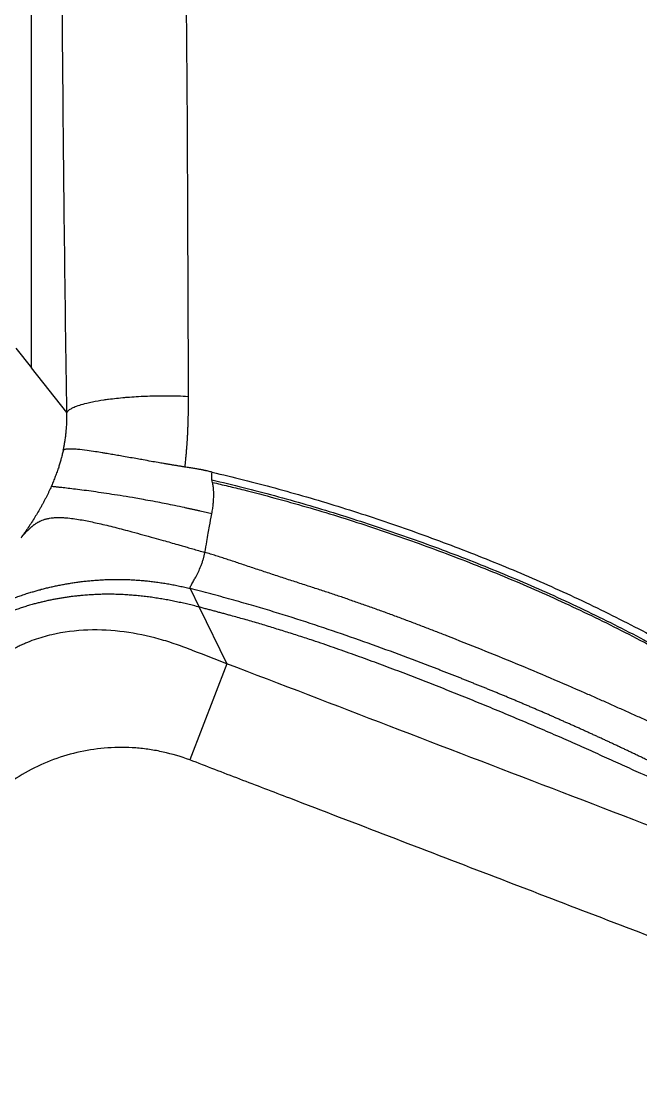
# Model space of a CAD drawing. Extents: x 527 to 611, y 788 to 934.
# Drawn here: x 586.48 to 593.33, y 828.06 to 839.71 of the extents above; entities that cross this region are included whole.
import ezdxf

# ---------------------------------------------------------------- set-up
doc = ezdxf.new("R2010")
doc.units = 0
doc.header["$MEASUREMENT"] = 0
doc.layers.add('1', color=4, linetype='Continuous')
doc.layers.add('GEOMETRY', color=4, linetype='Continuous', lineweight=25)

# ---------------------------------------------------------------- blocks, each defined once
blk = doc.blocks.new('2026_FLASH')
at = {"layer": 'GEOMETRY'}
for p, q in [((59.515, 32.563), (59.515, 37.27)), ((59.344, 32.777), (59.515, 32.563)), ((59.908, 32.068), (59.515, 32.563)), ((61.27, 30.122), (61.37, 29.917)), ((61.37, 29.917), (61.675, 29.291)), ((61.675, 29.291), (61.267, 28.227))]:
    blk.add_line(p, q, dxfattribs=at)
for points, knots in [([(59.908, 32.068), (59.887, 33.33), (59.873, 34.599), (59.857, 36.511), (59.853, 37.149), (59.849, 38.109), (59.848, 38.429), (59.847, 38.911), (59.847, 39.071), (59.847, 39.392), (59.847, 39.552), (59.847, 40.353), (59.848, 40.993), (59.853, 42.27), (59.857, 42.908), (59.868, 44.183), (59.874, 44.819), (59.883, 45.614), (59.885, 45.772), (59.889, 46.09), (59.891, 46.248), (59.898, 46.722), (59.903, 47.038), (59.908, 47.352)], [0, 0, 0, 0, 0.25, 0.25, 0.375, 0.375, 0.4375, 0.4375, 0.46875, 0.46875, 0.5, 0.5, 0.625, 0.625, 0.75, 0.75, 0.875, 0.875, 0.90625, 0.90625, 0.9375, 0.9375, 1, 1, 1, 1]), ([(61.25, 47.174), (61.249, 46.868), (61.248, 46.561), (61.246, 46.099), (61.246, 45.945), (61.245, 45.636), (61.244, 45.481), (61.242, 45.015), (61.241, 44.705), (61.237, 44.082), (61.235, 43.77), (61.227, 42.834), (61.22, 42.209), (61.209, 40.96), (61.205, 40.336), (61.205, 39.556), (61.206, 39.4), (61.207, 39.087), (61.207, 38.931), (61.21, 38.462), (61.212, 38.149), (61.22, 37.21), (61.226, 36.585), (61.234, 35.649), (61.236, 35.337), (61.239, 34.715), (61.24, 34.405), (61.244, 33.476), (61.246, 32.86), (61.249, 32.246)], [0, 0, 0, 0, 0.0625, 0.0625, 0.09375, 0.09375, 0.125, 0.125, 0.1875, 0.1875, 0.25, 0.25, 0.375, 0.375, 0.5, 0.5, 0.53125, 0.53125, 0.5625, 0.5625, 0.625, 0.625, 0.75, 0.75, 0.8125, 0.8125, 0.875, 0.875, 1, 1, 1, 1]), ([(59.908, 32.068), (59.908, 32.068), (59.908, 32.069), (59.909, 32.069), (59.909, 32.07), (59.91, 32.071), (59.91, 32.072), (59.912, 32.075), (59.913, 32.077), (59.915, 32.079), (59.916, 32.08), (59.919, 32.083), (59.921, 32.086), (59.932, 32.096), (59.942, 32.103), (59.963, 32.115), (59.974, 32.121), (60.004, 32.134), (60.025, 32.142), (60.072, 32.157), (60.098, 32.164), (60.146, 32.176), (60.167, 32.181), (60.229, 32.193), (60.272, 32.201), (60.334, 32.21), (60.351, 32.213), (60.424, 32.222), (60.485, 32.229), (60.556, 32.235), (60.565, 32.236), (60.64, 32.242), (60.709, 32.246), (60.785, 32.249), (60.791, 32.249), (60.868, 32.252), (60.941, 32.253), (61.093, 32.253), (61.173, 32.25), (61.249, 32.246)], [0, 0, 0, 0, 0.003906, 0.003906, 0.007812, 0.007812, 0.015625, 0.015625, 0.03125, 0.03125, 0.037508, 0.037508, 0.0625, 0.0625, 0.125, 0.125, 0.174936, 0.174936, 0.25, 0.25, 0.323118, 0.323118, 0.375, 0.375, 0.467272, 0.467272, 0.5, 0.5, 0.610165, 0.610165, 0.625, 0.625, 0.740278, 0.740278, 0.75, 0.75, 0.867349, 0.867349, 1, 1, 1, 1]), ([(61.249, 32.246), (61.249, 32.245), (61.249, 32.244), (61.249, 32.242), (61.249, 32.241), (61.249, 32.238), (61.249, 32.236), (61.249, 32.23), (61.249, 32.226), (61.249, 32.215), (61.249, 32.207), (61.249, 32.184), (61.249, 32.169), (61.248, 32.136), (61.248, 32.119), (61.248, 32.099)], [0.8131236, 0.8131236, 0.8131236, 0.8131236, 0.8170298, 0.8170298, 0.8209361, 0.8209361, 0.8287486, 0.8287486, 0.8443736, 0.8443736, 0.8756236, 0.8756236, 0.9381236, 0.9381236, 1, 1, 1, 1]), ([(59.867, 31.652), (59.867, 31.653), (59.867, 31.653), (59.867, 31.653), (59.867, 31.654), (59.868, 31.654), (59.868, 31.655), (59.868, 31.656), (59.868, 31.657), (59.869, 31.659), (59.869, 31.661), (59.87, 31.666), (59.871, 31.669), (59.873, 31.68), (59.874, 31.687), (59.877, 31.701), (59.878, 31.708), (59.88, 31.716), (59.88, 31.717), (59.88, 31.718), (59.88, 31.718), (59.88, 31.719), (59.88, 31.72), (59.881, 31.722), (59.881, 31.724), (59.882, 31.729), (59.883, 31.733), (59.886, 31.752), (59.888, 31.767), (59.892, 31.79), (59.893, 31.798), (59.895, 31.815), (59.896, 31.823), (59.898, 31.84), (59.899, 31.848), (59.9, 31.859), (59.9, 31.862), (59.9, 31.865), (59.9, 31.866), (59.9, 31.868), (59.9, 31.868), (59.901, 31.869), (59.901, 31.87), (59.901, 31.875), (59.901, 31.879), (59.903, 31.902), (59.905, 31.921), (59.906, 31.95), (59.907, 31.96), (59.907, 31.981), (59.908, 31.991), (59.908, 32.012), (59.908, 32.023), (59.908, 32.039), (59.908, 32.045), (59.908, 32.053), (59.908, 32.056), (59.908, 32.061), (59.908, 32.062), (59.908, 32.064), (59.908, 32.065), (59.908, 32.066), (59.908, 32.067), (59.908, 32.068)], [0, 0, 0, 0, 0.001953, 0.001953, 0.003906, 0.003906, 0.007812, 0.007812, 0.015625, 0.015625, 0.03125, 0.03125, 0.0625, 0.0625, 0.125, 0.125, 0.1875, 0.1875, 0.195312, 0.195312, 0.199219, 0.199219, 0.203125, 0.203125, 0.21875, 0.21875, 0.25, 0.25, 0.375, 0.375, 0.4375, 0.4375, 0.5, 0.5, 0.5625, 0.5625, 0.578125, 0.578125, 0.585938, 0.585938, 0.589844, 0.589844, 0.59375, 0.59375, 0.625, 0.625, 0.75, 0.75, 0.8125, 0.8125, 0.875, 0.875, 0.9375, 0.9375, 0.96875, 0.96875, 0.984375, 0.984375, 0.992188, 0.992188, 0.996094, 0.996094, 1, 1, 1, 1]), ([(61.248, 32.099), (61.248, 32.099), (61.248, 32.099), (61.247, 32.079), (61.247, 32.06), (61.246, 32.008), (61.245, 31.979), (61.245, 31.951), (61.244, 31.946), (61.244, 31.941), (61.244, 31.94), (61.244, 31.939), (61.244, 31.937), (61.244, 31.935), (61.244, 31.933), (61.244, 31.928), (61.244, 31.924), (61.243, 31.905), (61.242, 31.89), (61.241, 31.857), (61.24, 31.84), (61.238, 31.804), (61.237, 31.785), (61.233, 31.73), (61.231, 31.695), (61.228, 31.654), (61.227, 31.646), (61.226, 31.634), (61.226, 31.63), (61.226, 31.626), (61.226, 31.625), (61.225, 31.623), (61.225, 31.622), (61.225, 31.62), (61.225, 31.619), (61.224, 31.607), (61.223, 31.594), (61.22, 31.564), (61.218, 31.547), (61.216, 31.518), (61.215, 31.508), (61.213, 31.492), (61.213, 31.487), (61.212, 31.479), (61.211, 31.476), (61.211, 31.472), (61.211, 31.47), (61.211, 31.468), (61.211, 31.468), (61.21, 31.466), (61.21, 31.465), (61.21, 31.465)], [0, 0, 0, 0, 0.0006236, 0.0006236, 0.0631236, 0.0631236, 0.1881236, 0.1881236, 0.2193736, 0.2193736, 0.2232798, 0.2232798, 0.2271861, 0.2271861, 0.2349986, 0.2349986, 0.2506236, 0.2506236, 0.3131236, 0.3131236, 0.3756236, 0.3756236, 0.4381236, 0.4381236, 0.5631236, 0.5631236, 0.5943736, 0.5943736, 0.6099986, 0.6099986, 0.6139048, 0.6139048, 0.6178111, 0.6178111, 0.6256236, 0.6256236, 0.6881236, 0.6881236, 0.7506236, 0.7506236, 0.7818736, 0.7818736, 0.7974986, 0.7974986, 0.8053111, 0.8053111, 0.8092173, 0.8092173, 0.8111705, 0.8111705, 0.8131236, 0.8131236, 0.8131236, 0.8131236]), ([(59.867, 31.652), (59.865, 31.645), (59.862, 31.629), (59.856, 31.606), (59.851, 31.583), (59.845, 31.561), (59.839, 31.539), (59.833, 31.517), (59.826, 31.496), (59.82, 31.475), (59.809, 31.442), (59.794, 31.4), (59.775, 31.348), (59.761, 31.314), (59.754, 31.297)], [0, 0, 0, 0, 0.064787, 0.128736, 0.191787, 0.25392, 0.315174, 0.375588, 0.435191, 0.494012, 0.552078, 0.706159, 0.855482, 1, 1, 1, 1]), ([(61.21, 31.465), (61.204, 31.466), (61.191, 31.468), (61.172, 31.471), (61.154, 31.474), (61.135, 31.477), (61.118, 31.48), (61.1, 31.483), (61.083, 31.486), (61.067, 31.488), (61.051, 31.491), (61.035, 31.494), (61.02, 31.496), (61.005, 31.499), (60.991, 31.501), (60.961, 31.506), (60.91, 31.515), (60.834, 31.528), (60.759, 31.542), (60.656, 31.56), (60.56, 31.577), (60.465, 31.594), (60.4, 31.605), (60.343, 31.615), (60.285, 31.624), (60.213, 31.636), (60.119, 31.649), (60.046, 31.658), (59.997, 31.662), (59.971, 31.663), (59.949, 31.664), (59.93, 31.664), (59.914, 31.663), (59.9, 31.662), (59.889, 31.66), (59.88, 31.658), (59.873, 31.655), (59.869, 31.653), (59.867, 31.652)], [0, 0, 0, 0, 0.010877, 0.021474, 0.031794, 0.041841, 0.051619, 0.06113, 0.070376, 0.079356, 0.088073, 0.096528, 0.104721, 0.112654, 0.120326, 0.127741, 0.160889, 0.201792, 0.250366, 0.283534, 0.371104, 0.41157, 0.451905, 0.492133, 0.519445, 0.569527, 0.64278, 0.739093, 0.770338, 0.800459, 0.829444, 0.857282, 0.883965, 0.909488, 0.93385, 0.957052, 0.979099, 1, 1, 1, 1]), ([(61.513, 31.408), (61.498, 31.411), (61.475, 31.416), (61.449, 31.423), (61.432, 31.427), (61.42, 31.429), (61.407, 31.432), (61.394, 31.435), (61.381, 31.437), (61.368, 31.439), (61.345, 31.443), (61.311, 31.449), (61.262, 31.457), (61.228, 31.462), (61.21, 31.465)], [0, 0, 0, 0, 0.143411, 0.231027, 0.262062, 0.307494, 0.352005, 0.395583, 0.438219, 0.479908, 0.520647, 0.663726, 0.823614, 1, 1, 1, 1]), ([(61.51, 31.323), (61.509, 31.333), (61.508, 31.345), (61.508, 31.373), (61.51, 31.39), (61.513, 31.408)], [0, 0, 0, 0, 0.5, 0.5, 1, 1, 1, 1]), ([(61.513, 31.408), (61.744, 31.354), (61.975, 31.296), (62.439, 31.17), (62.671, 31.103), (63.133, 30.96), (63.364, 30.884), (63.825, 30.723), (64.055, 30.639), (64.513, 30.462), (64.741, 30.37), (65.195, 30.175), (65.42, 30.074), (65.755, 29.915), (65.866, 29.86), (66.088, 29.749), (66.198, 29.693), (66.362, 29.606), (66.417, 29.577), (66.526, 29.518), (66.58, 29.488), (66.743, 29.398), (66.851, 29.337), (66.959, 29.277)], [0, 0, 0, 0, 0.125, 0.125, 0.25, 0.25, 0.375, 0.375, 0.5, 0.5, 0.625, 0.625, 0.75, 0.75, 0.8125, 0.8125, 0.875, 0.875, 0.90625, 0.90625, 0.9375, 0.9375, 1, 1, 1, 1]), ([(59.734, 31.249), (59.73, 31.24), (59.722, 31.222), (59.709, 31.194), (59.695, 31.165), (59.68, 31.135), (59.665, 31.105), (59.649, 31.074), (59.631, 31.042), (59.608, 31.001), (59.579, 30.952), (59.544, 30.895), (59.508, 30.838), (59.483, 30.801), (59.47, 30.782)], [0, 0, 0, 0, 0.055651, 0.113235, 0.172763, 0.234248, 0.297702, 0.363141, 0.430574, 0.500001, 0.625093, 0.750122, 0.875086, 1, 1, 1, 1]), ([(61.509, 30.946), (61.499, 30.949), (61.478, 30.954), (61.446, 30.962), (61.413, 30.969), (61.38, 30.977), (61.347, 30.985), (61.313, 30.993), (61.278, 31), (61.243, 31.008), (61.183, 31.021), (61.074, 31.044), (60.938, 31.071), (60.808, 31.095), (60.715, 31.112), (60.612, 31.13), (60.499, 31.148), (60.372, 31.168), (60.255, 31.185), (60.144, 31.201), (60.045, 31.214), (59.956, 31.225), (59.879, 31.234), (59.833, 31.239), (59.805, 31.242), (59.791, 31.244), (59.777, 31.245), (59.764, 31.247), (59.753, 31.248), (59.743, 31.249), (59.737, 31.249), (59.734, 31.249)], [0, 0, 0, 0, 0.013379, 0.026895, 0.040557, 0.054371, 0.068343, 0.082481, 0.096789, 0.111268, 0.125917, 0.170788, 0.245372, 0.289488, 0.327041, 0.357862, 0.414151, 0.46534, 0.520207, 0.573483, 0.631682, 0.691485, 0.75819, 0.830213, 0.85137, 0.873685, 0.897094, 0.921515, 0.94685, 0.973032, 1, 1, 1, 1]), ([(61.509, 30.946), (61.511, 30.956), (61.515, 30.976), (61.519, 31.005), (61.523, 31.033), (61.526, 31.061), (61.528, 31.088), (61.53, 31.114), (61.531, 31.15), (61.531, 31.187), (61.529, 31.223), (61.526, 31.249), (61.523, 31.269), (61.52, 31.284), (61.518, 31.292), (61.517, 31.295)], [0, 0, 0, 0, 0.073905, 0.146427, 0.217906, 0.288748, 0.359351, 0.42986, 0.50005, 0.651343, 0.749976, 0.83577, 0.906246, 0.961098, 1, 1, 1, 1]), ([(61.51, 31.323), (61.741, 31.269), (61.972, 31.211), (62.434, 31.086), (62.665, 31.019), (63.125, 30.876), (63.355, 30.8), (63.814, 30.641), (64.043, 30.557), (64.5, 30.381), (64.726, 30.288), (65.178, 30.095), (65.402, 29.993), (65.736, 29.834), (65.847, 29.78), (66.067, 29.669), (66.177, 29.613), (66.34, 29.527), (66.395, 29.498), (66.503, 29.439), (66.557, 29.409), (66.665, 29.349), (66.719, 29.319), (66.827, 29.259), (66.881, 29.229), (66.935, 29.199)], [0, 0, 0, 0, 0.125, 0.125, 0.25, 0.25, 0.375, 0.375, 0.5, 0.5, 0.625, 0.625, 0.75, 0.75, 0.8125, 0.8125, 0.875, 0.875, 0.90625, 0.90625, 0.9375, 0.9375, 0.96875, 0.96875, 1, 1, 1, 1]), ([(61.517, 31.295), (61.575, 31.282), (61.69, 31.254), (61.92, 31.198), (62.323, 31.092), (62.899, 30.926), (63.588, 30.698), (64.273, 30.447), (64.84, 30.216), (65.289, 30.019), (65.623, 29.863), (65.955, 29.701), (66.229, 29.56), (66.446, 29.444), (66.608, 29.355), (66.769, 29.265), (66.877, 29.205), (66.931, 29.175)], [0, 0, 0, 0, 0.03125, 0.0625, 0.125, 0.25, 0.375, 0.5, 0.625, 0.6875, 0.75, 0.8125, 0.875, 0.90625, 0.9375, 0.96875, 1, 1, 1, 1]), ([(59.4, 30.683), (59.403, 30.686), (59.407, 30.691), (59.414, 30.699), (59.421, 30.706), (59.428, 30.714), (59.435, 30.721), (59.441, 30.729), (59.448, 30.736), (59.455, 30.743), (59.462, 30.751), (59.469, 30.758), (59.476, 30.765), (59.483, 30.772), (59.49, 30.779), (59.497, 30.786), (59.505, 30.792), (59.512, 30.799), (59.519, 30.806), (59.527, 30.812), (59.535, 30.819), (59.543, 30.825), (59.551, 30.831), (59.56, 30.837), (59.568, 30.843), (59.577, 30.848), (59.586, 30.854), (59.6, 30.862), (59.62, 30.872), (59.648, 30.883), (59.68, 30.892), (59.714, 30.899), (59.751, 30.904), (59.791, 30.907), (59.835, 30.907), (59.889, 30.905), (59.955, 30.898), (60.033, 30.887), (60.11, 30.873), (60.187, 30.858), (60.264, 30.84), (60.348, 30.821), (60.469, 30.791), (60.643, 30.745), (60.823, 30.695), (60.992, 30.648), (61.096, 30.618), (61.184, 30.593), (61.24, 30.577), (61.3, 30.56), (61.365, 30.541), (61.41, 30.528), (61.433, 30.521)], [0, 0, 0, 0, 0.005003, 0.010114, 0.015339, 0.020684, 0.026156, 0.03176, 0.037501, 0.043386, 0.049419, 0.055605, 0.061948, 0.068452, 0.075122, 0.08196, 0.088971, 0.096156, 0.10352, 0.111064, 0.118791, 0.126703, 0.134801, 0.143085, 0.151552, 0.160204, 0.169037, 0.17805, 0.200725, 0.225607, 0.25267, 0.281858, 0.306109, 0.335211, 0.362286, 0.389172, 0.429154, 0.466276, 0.500776, 0.531042, 0.560997, 0.593477, 0.626908, 0.697519, 0.786156, 0.825067, 0.884978, 0.903961, 0.925022, 0.948078, 0.973074, 1, 1, 1, 1]), ([(61.433, 30.521), (61.44, 30.561), (61.453, 30.632), (61.47, 30.728), (61.488, 30.83), (61.501, 30.901), (61.509, 30.946)], [0, 0, 0, 0, 0.280091, 0.499999, 0.678962, 1, 1, 1, 1]), ([(61.27, 30.122), (61.27, 30.122), (61.269, 30.123), (61.269, 30.125), (61.269, 30.128), (61.27, 30.131), (61.27, 30.134), (61.272, 30.139), (61.276, 30.149), (61.287, 30.17), (61.306, 30.203), (61.333, 30.25), (61.36, 30.302), (61.384, 30.357), (61.402, 30.403), (61.412, 30.434), (61.418, 30.457), (61.423, 30.473), (61.426, 30.489), (61.43, 30.505), (61.432, 30.516), (61.433, 30.521)], [0, 0, 0, 0, 0.014418, 0.029987, 0.046718, 0.064624, 0.083713, 0.103998, 0.155247, 0.227034, 0.382849, 0.50253, 0.649575, 0.771069, 0.835138, 0.890199, 0.913984, 0.936808, 0.958711, 0.979751, 1, 1, 1, 1]), ([(62.574, 30.149), (62.55, 30.157), (62.502, 30.173), (62.43, 30.196), (62.358, 30.219), (62.286, 30.243), (62.215, 30.266), (62.143, 30.29), (62.072, 30.314), (62, 30.337), (61.929, 30.361), (61.862, 30.384), (61.797, 30.405), (61.737, 30.425), (61.676, 30.445), (61.615, 30.465), (61.555, 30.484), (61.494, 30.503), (61.453, 30.515), (61.433, 30.521)], [0, 0, 0, 0, 0.062538, 0.125034, 0.187508, 0.249984, 0.312477, 0.374984, 0.437493, 0.499993, 0.562479, 0.624973, 0.678561, 0.73215, 0.785721, 0.839281, 0.892844, 0.946407, 1, 1, 1, 1]), ([(59.624, 30.113), (59.632, 30.115), (59.647, 30.119), (59.671, 30.125), (59.696, 30.131), (59.72, 30.136), (59.744, 30.142), (59.769, 30.148), (59.794, 30.153), (59.819, 30.158), (59.845, 30.163), (59.87, 30.168), (59.896, 30.173), (59.922, 30.177), (59.948, 30.181), (59.974, 30.185), (60, 30.189), (60.027, 30.193), (60.053, 30.196), (60.08, 30.2), (60.107, 30.203), (60.134, 30.206), (60.161, 30.208), (60.188, 30.211), (60.215, 30.213), (60.243, 30.215), (60.27, 30.217), (60.298, 30.218), (60.325, 30.22), (60.353, 30.221), (60.381, 30.222), (60.408, 30.222), (60.436, 30.222), (60.464, 30.223), (60.492, 30.223), (60.52, 30.222), (60.548, 30.222), (60.576, 30.221), (60.603, 30.22), (60.631, 30.218), (60.659, 30.217), (60.687, 30.215), (60.715, 30.213), (60.743, 30.211), (60.771, 30.208), (60.798, 30.205), (60.826, 30.202), (60.865, 30.198), (60.914, 30.191), (60.975, 30.182), (61.034, 30.172), (61.094, 30.161), (61.153, 30.149), (61.212, 30.136), (61.251, 30.126), (61.27, 30.122)], [0, 0, 0, 0, 0.016056, 0.032124, 0.048206, 0.0643, 0.080407, 0.096526, 0.112657, 0.1288, 0.144954, 0.16112, 0.177296, 0.193484, 0.209681, 0.225889, 0.242107, 0.258334, 0.274571, 0.290818, 0.307076, 0.323343, 0.339622, 0.35591, 0.372208, 0.388517, 0.404835, 0.421162, 0.437498, 0.453843, 0.470195, 0.486554, 0.50292, 0.519292, 0.53567, 0.552053, 0.56844, 0.584832, 0.601228, 0.617626, 0.634027, 0.650428, 0.666831, 0.683232, 0.699633, 0.716031, 0.732426, 0.74882, 0.784716, 0.820601, 0.856478, 0.892354, 0.928231, 0.964112, 1, 1, 1, 1]), ([(58.396, 29.45), (58.401, 29.455), (58.411, 29.464), (58.426, 29.478), (58.442, 29.492), (58.457, 29.505), (58.473, 29.519), (58.488, 29.532), (58.504, 29.545), (58.52, 29.558), (58.535, 29.571), (58.551, 29.583), (58.567, 29.596), (58.583, 29.608), (58.598, 29.62), (58.614, 29.632), (58.63, 29.643), (58.646, 29.655), (58.661, 29.666), (58.677, 29.677), (58.693, 29.688), (58.709, 29.699), (58.724, 29.71), (58.74, 29.72), (58.756, 29.731), (58.772, 29.741), (58.787, 29.751), (58.815, 29.768), (58.855, 29.793), (58.907, 29.823), (58.959, 29.852), (59.01, 29.879), (59.062, 29.905), (59.114, 29.93), (59.166, 29.953), (59.218, 29.976), (59.271, 29.997), (59.324, 30.018), (59.378, 30.037), (59.433, 30.056), (59.47, 30.068), (59.488, 30.074)], [0, 0, 0, 0, 0.01459, 0.029183, 0.043774, 0.058361, 0.07294, 0.087507, 0.102059, 0.116592, 0.131102, 0.145589, 0.160056, 0.174505, 0.18894, 0.203364, 0.217779, 0.232187, 0.24659, 0.260989, 0.275387, 0.289782, 0.304177, 0.318571, 0.332965, 0.347357, 0.361748, 0.376137, 0.424076, 0.471997, 0.519901, 0.567793, 0.615694, 0.66362, 0.711575, 0.759557, 0.807567, 0.855608, 0.903687, 0.951814, 1, 1, 1, 1]), ([(59.488, 30.074), (59.496, 30.076), (59.51, 30.08), (59.533, 30.087), (59.555, 30.094), (59.578, 30.1), (59.601, 30.106), (59.616, 30.11), (59.624, 30.113)], [0, 0, 0, 0, 0.166361, 0.332844, 0.499448, 0.666174, 0.833024, 1, 1, 1, 1]), ([(61.37, 29.917), (61.36, 29.919), (61.339, 29.925), (61.308, 29.933), (61.276, 29.94), (61.245, 29.948), (61.213, 29.955), (61.182, 29.962), (61.15, 29.969), (61.118, 29.976), (61.086, 29.982), (61.054, 29.989), (61.022, 29.995), (60.989, 30.001), (60.957, 30.006), (60.925, 30.012), (60.892, 30.017), (60.859, 30.022), (60.827, 30.027), (60.794, 30.031), (60.761, 30.035), (60.728, 30.039), (60.695, 30.042), (60.662, 30.045), (60.629, 30.048), (60.596, 30.05), (60.563, 30.053), (60.53, 30.054), (60.497, 30.056), (60.464, 30.057), (60.431, 30.058), (60.398, 30.058), (60.365, 30.058), (60.332, 30.058), (60.299, 30.058), (60.266, 30.057), (60.234, 30.055), (60.201, 30.054), (60.168, 30.052), (60.136, 30.05), (60.104, 30.048), (60.067, 30.044), (60.025, 30.04), (59.978, 30.035), (59.932, 30.029), (59.886, 30.022), (59.841, 30.015), (59.796, 30.007), (59.752, 29.999), (59.708, 29.99), (59.68, 29.984), (59.665, 29.98)], [0, 0, 0, 0, 0.018752, 0.037505, 0.05626, 0.075015, 0.09377, 0.112524, 0.131278, 0.15003, 0.16878, 0.187528, 0.206273, 0.225017, 0.243758, 0.262496, 0.281233, 0.299971, 0.318715, 0.337463, 0.356214, 0.374968, 0.393723, 0.41248, 0.431236, 0.449993, 0.468751, 0.487508, 0.506266, 0.525025, 0.543784, 0.562542, 0.581297, 0.600051, 0.618803, 0.637551, 0.656298, 0.675042, 0.693785, 0.712527, 0.731268, 0.750011, 0.77778, 0.805553, 0.833329, 0.861106, 0.888885, 0.916664, 0.944443, 0.972222, 1, 1, 1, 1]), ([(66.495, 28.144), (66.482, 28.15), (66.456, 28.163), (66.417, 28.181), (66.378, 28.2), (66.339, 28.218), (66.3, 28.237), (66.261, 28.256), (66.222, 28.274), (66.183, 28.293), (66.144, 28.311), (66.106, 28.33), (66.067, 28.348), (66.028, 28.366), (65.989, 28.385), (65.95, 28.403), (65.912, 28.421), (65.873, 28.439), (65.834, 28.457), (65.795, 28.475), (65.756, 28.493), (65.717, 28.51), (65.678, 28.528), (65.64, 28.546), (65.601, 28.563), (65.562, 28.581), (65.523, 28.598), (65.484, 28.616), (65.445, 28.633), (65.406, 28.65), (65.367, 28.667), (65.328, 28.685), (65.29, 28.702), (65.251, 28.719), (65.212, 28.736), (65.173, 28.753), (65.134, 28.769), (65.095, 28.786), (65.056, 28.803), (65.017, 28.82), (64.978, 28.836), (64.939, 28.853), (64.9, 28.869), (64.861, 28.886), (64.822, 28.902), (64.783, 28.918), (64.744, 28.935), (64.705, 28.951), (64.666, 28.967), (64.627, 28.983), (64.588, 28.999), (64.549, 29.015), (64.51, 29.031), (64.47, 29.047), (64.431, 29.062), (64.392, 29.078), (64.353, 29.094), (64.314, 29.11), (64.275, 29.125), (64.236, 29.141), (64.197, 29.156), (64.157, 29.172), (64.118, 29.187), (64.079, 29.202), (64.04, 29.217), (64.001, 29.233), (63.961, 29.248), (63.805, 29.308), (63.532, 29.411), (63.141, 29.552), (62.747, 29.688), (62.35, 29.817), (62.046, 29.909), (61.836, 29.969), (61.724, 30.001), (61.611, 30.032), (61.498, 30.063), (61.384, 30.092), (61.308, 30.112), (61.27, 30.122)], [0, 0, 0, 0, 0.00756, 0.015113, 0.02266, 0.030202, 0.037738, 0.045271, 0.052799, 0.060323, 0.067844, 0.075361, 0.082876, 0.090387, 0.097896, 0.105403, 0.112908, 0.120412, 0.127913, 0.135414, 0.142914, 0.150413, 0.157911, 0.165409, 0.172907, 0.180405, 0.187903, 0.195402, 0.202901, 0.210401, 0.217902, 0.225404, 0.232908, 0.240413, 0.247919, 0.255427, 0.262937, 0.270449, 0.277962, 0.285478, 0.292995, 0.300514, 0.308036, 0.315559, 0.323085, 0.330612, 0.338142, 0.345674, 0.353208, 0.360744, 0.368282, 0.375823, 0.383365, 0.39091, 0.398458, 0.406007, 0.413559, 0.421113, 0.42867, 0.436229, 0.44379, 0.451354, 0.45892, 0.466489, 0.47406, 0.481634, 0.489211, 0.49679, 0.571953, 0.647306, 0.722789, 0.798353, 0.873952, 0.894956, 0.915962, 0.936969, 0.957976, 0.978986, 1, 1, 1, 1]), ([(66.649, 28.514), (66.627, 28.523), (66.585, 28.542), (66.522, 28.57), (66.458, 28.598), (66.395, 28.626), (66.332, 28.655), (66.269, 28.684), (66.206, 28.712), (66.143, 28.741), (66.079, 28.769), (66.016, 28.797), (65.953, 28.826), (65.89, 28.854), (65.827, 28.882), (65.763, 28.91), (65.7, 28.938), (65.531, 29.012), (65.256, 29.131), (64.875, 29.291), (64.492, 29.447), (64.194, 29.565), (63.981, 29.648), (63.854, 29.697), (63.726, 29.746), (63.598, 29.794), (63.47, 29.841), (63.342, 29.888), (63.214, 29.933), (63.086, 29.978), (62.958, 30.023), (62.83, 30.066), (62.702, 30.108), (62.616, 30.136), (62.574, 30.149)], [0, 0, 0, 0, 0.015625, 0.031249, 0.046872, 0.062496, 0.078121, 0.093747, 0.109374, 0.125001, 0.140627, 0.156252, 0.171877, 0.187501, 0.203126, 0.218751, 0.234376, 0.250001, 0.343749, 0.437499, 0.531249, 0.624998, 0.656248, 0.687498, 0.718748, 0.749997, 0.781247, 0.812497, 0.843748, 0.874999, 0.90625, 0.9375, 0.96875, 1, 1, 1, 1]), ([(59.535, 29.948), (59.526, 29.945), (59.508, 29.94), (59.481, 29.933), (59.455, 29.925), (59.429, 29.916), (59.402, 29.908), (59.376, 29.899), (59.351, 29.89), (59.325, 29.881), (59.299, 29.871), (59.274, 29.862), (59.248, 29.852), (59.223, 29.841), (59.198, 29.831), (59.173, 29.82), (59.147, 29.808), (59.122, 29.797), (59.097, 29.785), (59.072, 29.772), (59.047, 29.76), (59.022, 29.747), (58.997, 29.733), (58.972, 29.719), (58.947, 29.705), (58.922, 29.69), (58.897, 29.675), (58.871, 29.659), (58.844, 29.642), (58.816, 29.623), (58.788, 29.604), (58.76, 29.584), (58.732, 29.564), (58.704, 29.543), (58.676, 29.521), (58.648, 29.499), (58.62, 29.476), (58.593, 29.453), (58.565, 29.429), (58.538, 29.405), (58.511, 29.38), (58.494, 29.364), (58.485, 29.355)], [0, 0, 0, 0, 0.024038, 0.048074, 0.072109, 0.096146, 0.120183, 0.144223, 0.168264, 0.192307, 0.216351, 0.240397, 0.264445, 0.288492, 0.312539, 0.336584, 0.360626, 0.384664, 0.408699, 0.432732, 0.456763, 0.480796, 0.504831, 0.528872, 0.552914, 0.576955, 0.600995, 0.625034, 0.65182, 0.678603, 0.705384, 0.732163, 0.758949, 0.785742, 0.812533, 0.839316, 0.866091, 0.892867, 0.919648, 0.946431, 0.973215, 1, 1, 1, 1]), ([(59.665, 29.98), (59.658, 29.979), (59.643, 29.975), (59.621, 29.97), (59.599, 29.965), (59.578, 29.959), (59.556, 29.954), (59.542, 29.95), (59.535, 29.948)], [0, 0, 0, 0, 0.166664, 0.333328, 0.499994, 0.666663, 0.833332, 1, 1, 1, 1]), ([(61.718, 29.823), (61.703, 29.827), (61.675, 29.835), (61.632, 29.847), (61.589, 29.858), (61.545, 29.87), (61.502, 29.882), (61.458, 29.893), (61.414, 29.905), (61.385, 29.913), (61.37, 29.917)], [0, 0, 0, 0, 0.125009, 0.250022, 0.375032, 0.500035, 0.62503, 0.750018, 0.875005, 1, 1, 1, 1]), ([(65.353, 28.481), (65.315, 28.497), (65.24, 28.53), (65.127, 28.579), (65.014, 28.627), (64.901, 28.675), (64.788, 28.722), (64.675, 28.77), (64.561, 28.817), (64.448, 28.863), (64.335, 28.909), (64.221, 28.955), (64.108, 29), (63.994, 29.045), (63.88, 29.09), (63.767, 29.134), (63.653, 29.178), (63.539, 29.221), (63.425, 29.264), (63.311, 29.306), (63.198, 29.348), (63.084, 29.389), (62.97, 29.429), (62.856, 29.469), (62.742, 29.509), (62.616, 29.551), (62.476, 29.597), (62.324, 29.645), (62.173, 29.692), (62.021, 29.738), (61.869, 29.782), (61.768, 29.809), (61.718, 29.823)], [0, 0, 0, 0, 0.03125, 0.062499, 0.093749, 0.124999, 0.156249, 0.1875, 0.218751, 0.250001, 0.28125, 0.312498, 0.343746, 0.374996, 0.406247, 0.437498, 0.468751, 0.500002, 0.531252, 0.562501, 0.593749, 0.624998, 0.656248, 0.687499, 0.71875, 0.750001, 0.791668, 0.833335, 0.875001, 0.916668, 0.958334, 1, 1, 1, 1]), ([(61.675, 29.291), (61.551, 29.339), (61.427, 29.386), (61.273, 29.446), (61.242, 29.458), (61.18, 29.481), (61.149, 29.493), (61.055, 29.525), (60.992, 29.545), (60.802, 29.598), (60.673, 29.625), (60.41, 29.659), (60.277, 29.667), (60.004, 29.658), (59.87, 29.641), (59.674, 29.595), (59.609, 29.577), (59.513, 29.543), (59.481, 29.53), (59.434, 29.51), (59.419, 29.503), (59.388, 29.489), (59.372, 29.482), (59.296, 29.444), (59.238, 29.41), (59.127, 29.335), (59.074, 29.295), (58.998, 29.228), (58.973, 29.206), (58.937, 29.17), (58.925, 29.158), (58.902, 29.134), (58.89, 29.122), (58.83, 29.062), (58.782, 29.014), (58.734, 28.966)], [0, 0, 0, 0, 0.125, 0.125, 0.15625, 0.15625, 0.1875, 0.1875, 0.25, 0.25, 0.375, 0.375, 0.5, 0.5, 0.625, 0.625, 0.6875, 0.6875, 0.71875, 0.71875, 0.734375, 0.734375, 0.75, 0.75, 0.8125, 0.8125, 0.875, 0.875, 0.90625, 0.90625, 0.921875, 0.921875, 0.9375, 0.9375, 1, 1, 1, 1]), ([(68.875, 26.529), (68.801, 26.558), (68.726, 26.586), (68.575, 26.644), (68.5, 26.673), (68.275, 26.759), (68.125, 26.816), (67.675, 26.989), (67.375, 27.104), (66.475, 27.45), (65.875, 27.68), (64.075, 28.37), (62.875, 28.831), (61.675, 29.291)], [0, 0, 0, 0, 0.03125, 0.03125, 0.0625, 0.0625, 0.125, 0.125, 0.25, 0.25, 0.5, 0.5, 1, 1, 1, 1]), ([(68.875, 27.056), (68.867, 27.059), (68.849, 27.067), (68.823, 27.077), (68.796, 27.088), (68.769, 27.099), (68.742, 27.11), (68.714, 27.12), (68.687, 27.131), (68.659, 27.142), (68.631, 27.153), (68.602, 27.164), (68.574, 27.175), (68.545, 27.186), (68.516, 27.197), (68.487, 27.208), (68.458, 27.218), (68.429, 27.229), (68.399, 27.24), (68.369, 27.251), (68.339, 27.262), (68.309, 27.273), (68.268, 27.288), (68.215, 27.307), (68.151, 27.33), (68.085, 27.352), (68.019, 27.375), (67.939, 27.403), (67.843, 27.438), (67.731, 27.479), (67.619, 27.522), (67.506, 27.565), (67.336, 27.631), (67.109, 27.721), (66.823, 27.837), (66.537, 27.955), (66.314, 28.051), (66.152, 28.123), (66.052, 28.168), (65.952, 28.213), (65.852, 28.259), (65.752, 28.304), (65.652, 28.349), (65.552, 28.394), (65.453, 28.438), (65.386, 28.467), (65.353, 28.481)], [0, 0, 0, 0, 0.008929, 0.017858, 0.026787, 0.035716, 0.044645, 0.053574, 0.062502, 0.071431, 0.08036, 0.089288, 0.098217, 0.107146, 0.116076, 0.125005, 0.133934, 0.142863, 0.151792, 0.160721, 0.16965, 0.178579, 0.187508, 0.206257, 0.22501, 0.243762, 0.262507, 0.281262, 0.312513, 0.343762, 0.375012, 0.406262, 0.437513, 0.51563, 0.593749, 0.671869, 0.749989, 0.777769, 0.805549, 0.833327, 0.861106, 0.888885, 0.916664, 0.944442, 0.972221, 1, 1, 1, 1]), ([(61.267, 28.227), (61.171, 28.263), (61.072, 28.292), (60.922, 28.325), (60.871, 28.335), (60.77, 28.35), (60.719, 28.355), (60.565, 28.367), (60.462, 28.367), (60.257, 28.353), (60.156, 28.338), (59.955, 28.295), (59.856, 28.266), (59.664, 28.195), (59.57, 28.152), (59.39, 28.054), (59.303, 27.998), (59.18, 27.906), (59.14, 27.874), (59.062, 27.806), (59.025, 27.771), (58.988, 27.735)], [0.000001, 0.000001, 0.000001, 0.000001, 0.125, 0.125, 0.1875, 0.1875, 0.25, 0.25, 0.375, 0.375, 0.5, 0.5, 0.625, 0.625, 0.75, 0.75, 0.875, 0.875, 0.9375, 0.9375, 1, 1, 1, 1]), ([(70.01, 24.669), (69.989, 24.682), (69.969, 24.696), (69.928, 24.723), (69.907, 24.736), (69.845, 24.776), (69.803, 24.802), (69.719, 24.853), (69.677, 24.878), (69.593, 24.928), (69.55, 24.952), (69.422, 25.024), (69.335, 25.07), (69.161, 25.16), (69.073, 25.203), (68.896, 25.286), (68.806, 25.326), (68.625, 25.402), (68.533, 25.439), (68.35, 25.51), (68.257, 25.545), (68.073, 25.615), (67.981, 25.651), (67.706, 25.757), (67.522, 25.827), (67.154, 25.968), (66.97, 26.039), (66.418, 26.251), (66.05, 26.392), (64.946, 26.815), (64.21, 27.098), (63.107, 27.521), (62.739, 27.662), (62.187, 27.874), (62.003, 27.944), (61.727, 28.05), (61.635, 28.085), (61.451, 28.156), (61.359, 28.192), (61.267, 28.227)], [0, 0, 0, 0, 0.007813, 0.007813, 0.015625, 0.015625, 0.03125, 0.03125, 0.046875, 0.046875, 0.0625, 0.0625, 0.09375, 0.09375, 0.125, 0.125, 0.15625, 0.15625, 0.1875, 0.1875, 0.21875, 0.21875, 0.25, 0.25, 0.3125, 0.3125, 0.375, 0.375, 0.5, 0.5, 0.75, 0.75, 0.875, 0.875, 0.9375, 0.9375, 0.96875, 0.96875, 1, 1, 1, 1])]:
    blk.add_open_spline(points, degree=3, knots=knots, dxfattribs=at)
for points in [[(59.745, 31.273), (59.741, 31.265), (59.738, 31.257), (59.734, 31.249)], [(59.754, 31.297), (59.751, 31.289), (59.748, 31.281), (59.745, 31.273)], [(61.517, 31.295), (61.515, 31.304), (61.513, 31.314), (61.51, 31.323)], [(59.47, 30.782), (59.448, 30.749), (59.424, 30.716), (59.4, 30.683)]]:
    blk.add_open_spline(points, degree=3, dxfattribs=at)

msp = doc.modelspace()

# ---------------------------------------------------------------- block references
at = {"layer": '1'}
msp.add_blockref('2026_FLASH', (527.079, 803.314), dxfattribs=at)

doc.saveas('drawing.dxf')
